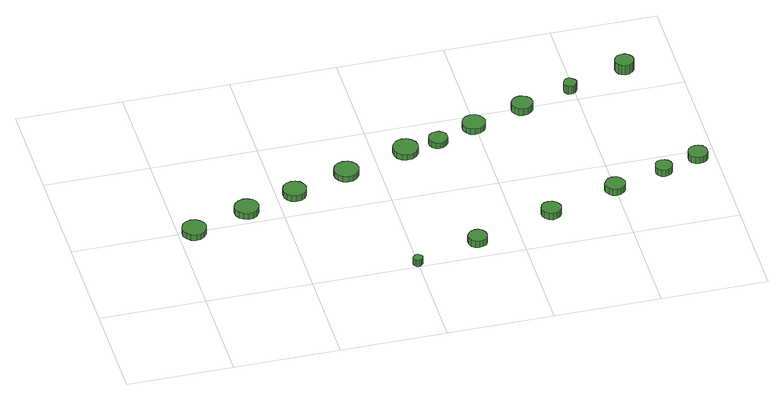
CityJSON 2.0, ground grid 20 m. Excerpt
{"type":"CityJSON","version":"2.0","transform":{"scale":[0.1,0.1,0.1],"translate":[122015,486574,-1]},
"CityObjects":{
"tree1":{"type":"SolitaryVegetationObject","attributes":{"function":"something"},"geometry":[{"type":"MultiSurface","lod":"1","boundaries":[[[0,1,2,3,4,5,6,7,8,9,10,11,12,13,14]],[[15,16,17,18,19,20,21,22,23,24,25,26,27,28,29]],[[0,29,28,1]],[[1,28,27,2]],[[2,27,26,3]],[[3,26,25,4]],[[4,25,24,5]],[[5,24,23,6]],[[6,23,22,7]],[[7,22,21,8]],[[8,21,20,9]],[[9,20,19,10]],[[10,19,18,11]],[[11,18,17,12]],[[12,17,16,13]],[[13,16,15,14]],[[14,15,29,0]]]}]},
"tree2":{"type":"SolitaryVegetationObject","attributes":{"function":"something"},"geometry":[{"type":"MultiSurface","lod":"1","boundaries":[[[30,31,32,33,34,35,36,37,38,39,40,41,42,43,44]],[[45,46,47,48,49,50,51,52,53,54,55,56,57,58,59]],[[30,59,58,31]],[[31,58,57,32]],[[32,57,56,33]],[[33,56,55,34]],[[34,55,54,35]],[[35,54,53,36]],[[36,53,52,37]],[[37,52,51,38]],[[38,51,50,39]],[[39,50,49,40]],[[40,49,48,41]],[[41,48,47,42]],[[42,47,46,43]],[[43,46,45,44]],[[44,45,59,30]]]}]},
"tree3":{"type":"SolitaryVegetationObject","attributes":{"function":"something"},"geometry":[{"type":"MultiSurface","lod":"1","boundaries":[[[60,61,62,63,64,65,66,67,68,69,70,71,72,73,74]],[[75,76,77,78,79,80,81,82,83,84,85,86,87,88,89]],[[60,89,88,61]],[[61,88,87,62]],[[62,87,86,63]],[[63,86,85,64]],[[64,85,84,65]],[[65,84,83,66]],[[66,83,82,67]],[[67,82,81,68]],[[68,81,80,69]],[[69,80,79,70]],[[70,79,78,71]],[[71,78,77,72]],[[72,77,76,73]],[[73,76,75,74]],[[74,75,89,60]]]}]},
"tree4":{"type":"SolitaryVegetationObject","attributes":{"function":"something"},"geometry":[{"type":"MultiSurface","lod":"1","boundaries":[[[90,91,92,93,94,95,96,97,98,99,100,101,102,103,104]],[[105,106,107,108,109,110,111,112,113,114,115,116,117,118,119]],[[90,119,118,91]],[[91,118,117,92]],[[92,117,116,93]],[[93,116,115,94]],[[94,115,114,95]],[[95,114,113,96]],[[96,113,112,97]],[[97,112,111,98]],[[98,111,110,99]],[[99,110,109,100]],[[100,109,108,101]],[[101,108,107,102]],[[102,107,106,103]],[[103,106,105,104]],[[104,105,119,90]]]}]},
"tree5":{"type":"SolitaryVegetationObject","attributes":{"function":"something"},"geometry":[{"type":"MultiSurface","lod":"1","boundaries":[[[120,121,122,123,124,125,126,127,128,129,130,131,132,133,134]],[[135,136,137,138,139,140,141,142,143,144,145,146,147,148,149]],[[120,149,148,121]],[[121,148,147,122]],[[122,147,146,123]],[[123,146,145,124]],[[124,145,144,125]],[[125,144,143,126]],[[126,143,142,127]],[[127,142,141,128]],[[128,141,140,129]],[[129,140,139,130]],[[130,139,138,131]],[[131,138,137,132]],[[132,137,136,133]],[[133,136,135,134]],[[134,135,149,120]]]}]},
"tree6":{"type":"SolitaryVegetationObject","attributes":{"function":"something"},"geometry":[{"type":"MultiSurface","lod":"1","boundaries":[[[150,151,152,153,154,155,156,157,158,159,160,161,162,163,164]],[[165,166,167,168,169,170,171,172,173,174,175,176,177,178,179]],[[150,179,178,151]],[[151,178,177,152]],[[152,177,176,153]],[[153,176,175,154]],[[154,175,174,155]],[[155,174,173,156]],[[156,173,172,157]],[[157,172,171,158]],[[158,171,170,159]],[[159,170,169,160]],[[160,169,168,161]],[[161,168,167,162]],[[162,167,166,163]],[[163,166,165,164]],[[164,165,179,150]]]}]},
"tree7":{"type":"SolitaryVegetationObject","attributes":{"function":"something"},"geometry":[{"type":"MultiSurface","lod":"1","boundaries":[[[180,181,182,183,184,185,186,187,188,189,190,191,192,193,194]],[[195,196,197,198,199,200,201,202,203,204,205,206,207,208,209]],[[180,209,208,181]],[[181,208,207,182]],[[182,207,206,183]],[[183,206,205,184]],[[184,205,204,185]],[[185,204,203,186]],[[186,203,202,187]],[[187,202,201,188]],[[188,201,200,189]],[[189,200,199,190]],[[190,199,198,191]],[[191,198,197,192]],[[192,197,196,193]],[[193,196,195,194]],[[194,195,209,180]]]}]},
"tree8":{"type":"SolitaryVegetationObject","attributes":{"function":"something"},"geometry":[{"type":"MultiSurface","lod":"1","boundaries":[[[210,211,212,213,214,215,216,217,218,219,220,221,222,223,224]],[[225,226,227,228,229,230,231,232,233,234,235,236,237,238,239]],[[210,239,238,211]],[[211,238,237,212]],[[212,237,236,213]],[[213,236,235,214]],[[214,235,234,215]],[[215,234,233,216]],[[216,233,232,217]],[[217,232,231,218]],[[218,231,230,219]],[[219,230,229,220]],[[220,229,228,221]],[[221,228,227,222]],[[222,227,226,223]],[[223,226,225,224]],[[224,225,239,210]]]}]},
"tree9":{"type":"SolitaryVegetationObject","attributes":{"function":"something"},"geometry":[{"type":"MultiSurface","lod":"1","boundaries":[[[240,241,242,243,244,245,246,247,248,249,250,251,252,253,254]],[[255,256,257,258,259,260,261,262,263,264,265,266,267,268,269]],[[240,269,268,241]],[[241,268,267,242]],[[242,267,266,243]],[[243,266,265,244]],[[244,265,264,245]],[[245,264,263,246]],[[246,263,262,247]],[[247,262,261,248]],[[248,261,260,249]],[[249,260,259,250]],[[250,259,258,251]],[[251,258,257,252]],[[252,257,256,253]],[[253,256,255,254]],[[254,255,269,240]]]}]},
"tree10":{"type":"SolitaryVegetationObject","attributes":{"function":"something"},"geometry":[{"type":"MultiSurface","lod":"1","boundaries":[[[270,271,272,273,274,275,276,277,278,279,280,281,282,283,284]],[[285,286,287,288,289,290,291,292,293,294,295,296,297,298,299]],[[270,299,298,271]],[[271,298,297,272]],[[272,297,296,273]],[[273,296,295,274]],[[274,295,294,275]],[[275,294,293,276]],[[276,293,292,277]],[[277,292,291,278]],[[278,291,290,279]],[[279,290,289,280]],[[280,289,288,281]],[[281,288,287,282]],[[282,287,286,283]],[[283,286,285,284]],[[284,285,299,270]]]}]},
"tree11":{"type":"SolitaryVegetationObject","attributes":{"function":"something"},"geometry":[{"type":"MultiSurface","lod":"1","boundaries":[[[300,301,302,303,304,305,306,307,308,309,310,311,312,313,314]],[[315,316,317,318,319,320,321,322,323,324,325,326,327,328,329]],[[300,329,328,301]],[[301,328,327,302]],[[302,327,326,303]],[[303,326,325,304]],[[304,325,324,305]],[[305,324,323,306]],[[306,323,322,307]],[[307,322,321,308]],[[308,321,320,309]],[[309,320,319,310]],[[310,319,318,311]],[[311,318,317,312]],[[312,317,316,313]],[[313,316,315,314]],[[314,315,329,300]]]}]},
"tree12":{"type":"SolitaryVegetationObject","attributes":{"function":"something"},"geometry":[{"type":"MultiSurface","lod":"1","boundaries":[[[330,331,332,333,334,335,336,337,338,339,340,341,342,343,344]],[[345,346,347,348,349,350,351,352,353,354,355,356,357,358,359]],[[330,359,358,331]],[[331,358,357,332]],[[332,357,356,333]],[[333,356,355,334]],[[334,355,354,335]],[[335,354,353,336]],[[336,353,352,337]],[[337,352,351,338]],[[338,351,350,339]],[[339,350,349,340]],[[340,349,348,341]],[[341,348,347,342]],[[342,347,346,343]],[[343,346,345,344]],[[344,345,359,330]]]}]},
"tree13":{"type":"SolitaryVegetationObject","attributes":{"function":"something"},"geometry":[{"type":"MultiSurface","lod":"1","boundaries":[[[360,361,362,363,364,365,366,367,368,369,370,371,372,373,374]],[[375,376,377,378,379,380,381,382,383,384,385,386,387,388,389]],[[360,389,388,361]],[[361,388,387,362]],[[362,387,386,363]],[[363,386,385,364]],[[364,385,384,365]],[[365,384,383,366]],[[366,383,382,367]],[[367,382,381,368]],[[368,381,380,369]],[[369,380,379,370]],[[370,379,378,371]],[[371,378,377,372]],[[372,377,376,373]],[[373,376,375,374]],[[374,375,389,360]]]}]},
"tree14":{"type":"SolitaryVegetationObject","attributes":{"function":"something"},"geometry":[{"type":"MultiSurface","lod":"1","boundaries":[[[390,391,392,393,394,395,396,397,398,399,400,401,402,403,404]],[[405,406,407,408,409,410,411,412,413,414,415,416,417,418,419]],[[390,419,418,391]],[[391,418,417,392]],[[392,417,416,393]],[[393,416,415,394]],[[394,415,414,395]],[[395,414,413,396]],[[396,413,412,397]],[[397,412,411,398]],[[398,411,410,399]],[[399,410,409,400]],[[400,409,408,401]],[[401,408,407,402]],[[402,407,406,403]],[[403,406,405,404]],[[404,405,419,390]]]}]},
"tree15":{"type":"SolitaryVegetationObject","attributes":{"function":"something"},"geometry":[{"type":"MultiSurface","lod":"1","boundaries":[[[420,421,422,423,424,425,426,427,428,429,430,431,432,433,434]],[[435,436,437,438,439,440,441,442,443,444,445,446,447,448,449]],[[420,449,448,421]],[[421,448,447,422]],[[422,447,446,423]],[[423,446,445,424]],[[424,445,444,425]],[[425,444,443,426]],[[426,443,442,427]],[[427,442,441,428]],[[428,441,440,429]],[[429,440,439,430]],[[430,439,438,431]],[[431,438,437,432]],[[432,437,436,433]],[[433,436,435,434]],[[434,435,449,420]]]}]},
"tree16":{"type":"SolitaryVegetationObject","attributes":{"function":"something"},"geometry":[{"type":"MultiSurface","lod":"1","boundaries":[[[450,451,452,453,454,455,456,457,458,459,460,461,462,463,464]],[[465,466,467,468,469,470,471,472,473,474,475,476,477,478,479]],[[450,479,478,451]],[[451,478,477,452]],[[452,477,476,453]],[[453,476,475,454]],[[454,475,474,455]],[[455,474,473,456]],[[456,473,472,457]],[[457,472,471,458]],[[458,471,470,459]],[[459,470,469,460]],[[460,469,468,461]],[[461,468,467,462]],[[462,467,466,463]],[[463,466,465,464]],[[464,465,479,450]]]}]}
},
"vertices":[
[52,197,17],[50,206,17],[44,214,17],[36,219,17],[27,220,17],[18,217,17],[11,211,17],[7,202,17],[7,192,17],[11,184,17],[18,177,17],[27,174,17],[36,175,17],[44,180,17],[50,188,17],[50,188,5],[44,180,5],[36,175,5],[27,174,5],[18,177,5],[11,184,5],[7,192,5],[7,202,5],[11,211,5],[18,217,5],[27,220,5],[36,219,5],[44,214,5],[50,206,5],[52,197,5],
[159,232,18],[157,241,18],[151,249,18],[143,253,18],[134,254,18],[125,251,18],[118,245,18],[114,237,18],[114,227,18],[118,219,18],[125,213,18],[134,210,18],[143,211,18],[151,215,18],[157,223,18],[157,223,5],[151,215,5],[143,211,5],[134,210,5],[125,213,5],[118,219,5],[114,227,5],[114,237,5],[118,245,5],[125,251,5],[134,254,5],[143,253,5],[151,249,5],[157,241,5],[159,232,5],
[255,260,18],[253,269,18],[248,277,18],[240,281,18],[231,282,18],[222,279,18],[215,273,18],[212,265,18],[212,256,18],[215,247,18],[222,241,18],[231,238,18],[240,239,18],[248,244,18],[253,251,18],[253,251,5],[248,244,5],[240,239,5],[231,238,5],[222,241,5],[215,247,5],[212,256,5],[212,265,5],[215,273,5],[222,279,5],[231,282,5],[240,281,5],[248,277,5],[253,269,5],[255,260,5],
[408,10,18],[407,14,18],[405,16,18],[402,18,18],[398,19,18],[395,18,18],[392,15,18],[390,12,18],[390,8,18],[392,5,18],[395,2,18],[398,1,18],[402,2,18],[405,4,18],[407,6,18],[407,6,4],[405,4,4],[402,2,4],[398,1,4],[395,2,4],[392,5,4],[390,8,4],[390,12,4],[392,15,4],[395,18,4],[398,19,4],[402,18,4],[405,16,4],[407,14,4],[408,10,4],
[362,293,17],[360,302,17],[354,310,17],[346,315,17],[336,316,17],[327,313,17],[320,307,17],[316,298,17],[316,288,17],[320,279,17],[327,273,17],[336,270,17],[346,271,17],[354,276,17],[360,284,17],[360,284,5],[354,276,5],[346,271,5],[336,270,5],[327,273,5],[320,279,5],[316,288,5],[316,298,5],[320,307,5],[327,313,5],[336,316,5],[346,315,5],[354,310,5],[360,302,5],[362,293,5],
[538,45,18],[536,52,18],[532,58,18],[525,62,18],[518,63,18],[511,60,18],[505,55,18],[502,49,18],[502,41,18],[505,34,18],[511,29,18],[518,27,18],[525,28,18],[532,31,18],[536,37,18],[536,37,4],[532,31,4],[525,28,4],[518,27,4],[511,29,4],[505,34,4],[502,41,4],[502,49,4],[505,55,4],[511,60,4],[518,63,4],[525,62,4],[532,58,4],[536,52,4],[538,45,4],
[482,329,17],[480,339,17],[474,347,17],[466,352,17],[456,353,17],[446,350,17],[439,343,17],[435,334,17],[435,324,17],[439,315,17],[446,308,17],[456,305,17],[466,306,17],[474,311,17],[480,319,17],[480,319,5],[474,311,5],[466,306,5],[456,305,5],[446,308,5],[439,315,5],[435,324,5],[435,334,5],[439,343,5],[446,350,5],[456,353,5],[466,352,5],[474,347,5],[480,339,5],[482,329,5],
[540,341,17],[539,348,17],[534,354,17],[528,358,17],[521,358,17],[514,356,17],[508,351,17],[505,344,17],[505,337,17],[508,330,17],[514,325,17],[521,323,17],[528,324,17],[534,328,17],[539,334,17],[539,334,5],[534,328,5],[528,324,5],[521,323,5],[514,325,5],[508,330,5],[505,337,5],[505,344,5],[508,351,5],[514,356,5],[521,358,5],[528,358,5],[534,354,5],[539,348,5],[540,341,5],
[688,91,18],[686,98,18],[682,104,18],[675,108,18],[667,109,18],[660,107,18],[654,102,18],[651,94,18],[651,87,18],[654,80,18],[660,74,18],[667,72,18],[675,73,18],[682,77,18],[686,83,18],[686,83,4],[682,77,4],[675,73,4],[667,72,4],[660,74,4],[654,80,4],[651,87,4],[651,94,4],[654,102,4],[660,107,4],[667,109,4],[675,108,4],[682,104,4],[686,98,4],[688,91,4],
[618,368,17],[616,377,17],[611,384,17],[603,389,17],[594,390,17],[585,387,17],[579,381,17],[575,373,17],[575,364,17],[579,355,17],[585,349,17],[594,347,17],[603,348,17],[611,352,17],[616,359,17],[616,359,5],[611,352,5],[603,348,5],[594,347,5],[585,349,5],[579,355,5],[575,364,5],[575,373,5],[579,381,5],[585,387,5],[594,390,5],[603,389,5],[611,384,5],[616,377,5],[618,368,5],
[714,397,20],[712,406,20],[707,412,20],[700,416,20],[692,417,20],[684,415,20],[678,409,20],[674,402,20],[674,393,20],[678,386,20],[684,380,20],[692,378,20],[700,379,20],[707,383,20],[712,389,20],[712,389,5],[707,383,5],[700,379,5],[692,378,5],[684,380,5],[678,386,5],[674,393,5],[674,402,5],[678,409,5],[684,415,5],[692,417,5],[700,416,5],[707,412,5],[712,406,5],[714,397,5],
[818,130,18],[816,137,18],[812,144,18],[805,148,18],[797,149,18],[789,146,18],[784,141,18],[780,134,18],[780,126,18],[784,119,18],[789,113,18],[797,111,18],[805,112,18],[812,116,18],[816,122,18],[816,122,4],[812,116,4],[805,112,4],[797,111,4],[789,113,4],[784,119,4],[780,126,4],[780,134,4],[784,141,4],[789,146,4],[797,149,4],[805,148,4],[812,144,4],[816,137,4],[818,130,4],
[805,429,23],[803,434,23],[800,438,23],[796,441,23],[791,442,23],[786,440,23],[782,436,23],[780,432,23],[780,426,23],[782,422,23],[786,418,23],[791,417,23],[796,417,23],[800,420,23],[803,424,23],[803,424,5],[800,420,5],[796,417,5],[791,417,5],[786,418,5],[782,422,5],[780,426,5],[780,432,5],[782,436,5],[786,440,5],[791,442,5],[796,441,5],[800,438,5],[803,434,5],[805,429,5],
[913,159,18],[912,166,18],[908,171,18],[902,174,18],[896,175,18],[889,173,18],[884,169,18],[882,162,18],[882,156,18],[884,150,18],[889,145,18],[896,143,18],[902,144,18],[908,147,18],[912,153,18],[912,153,4],[908,147,4],[902,144,4],[896,143,4],[889,145,4],[884,150,4],[882,156,4],[882,162,4],[884,169,4],[889,173,4],[896,175,4],[902,174,4],[908,171,4],[912,166,4],[913,159,4],
[985,182,18],[984,190,18],[979,196,18],[973,200,18],[965,200,18],[958,198,18],[952,193,18],[949,186,18],[949,178,18],[952,171,18],[958,166,18],[965,164,18],[973,165,18],[979,168,18],[984,175,18],[984,175,4],[979,168,4],[973,165,4],[965,164,4],[958,166,4],[952,171,4],[949,178,4],[949,186,4],[952,193,4],[958,198,4],[965,200,4],[973,200,4],[979,196,4],[984,190,4],[985,182,4],
[920,463,27],[918,470,27],[914,476,27],[907,480,27],[900,480,27],[893,478,27],[888,473,27],[885,467,27],[885,459,27],[888,452,27],[893,448,27],[900,445,27],[907,446,27],[914,450,27],[918,456,27],[918,456,6],[914,450,6],[907,446,6],[900,445,6],[893,448,6],[888,452,6],[885,459,6],[885,467,6],[888,473,6],[893,478,6],[900,480,6],[907,480,6],[914,476,6],[918,470,6],[920,463,6]
]}
